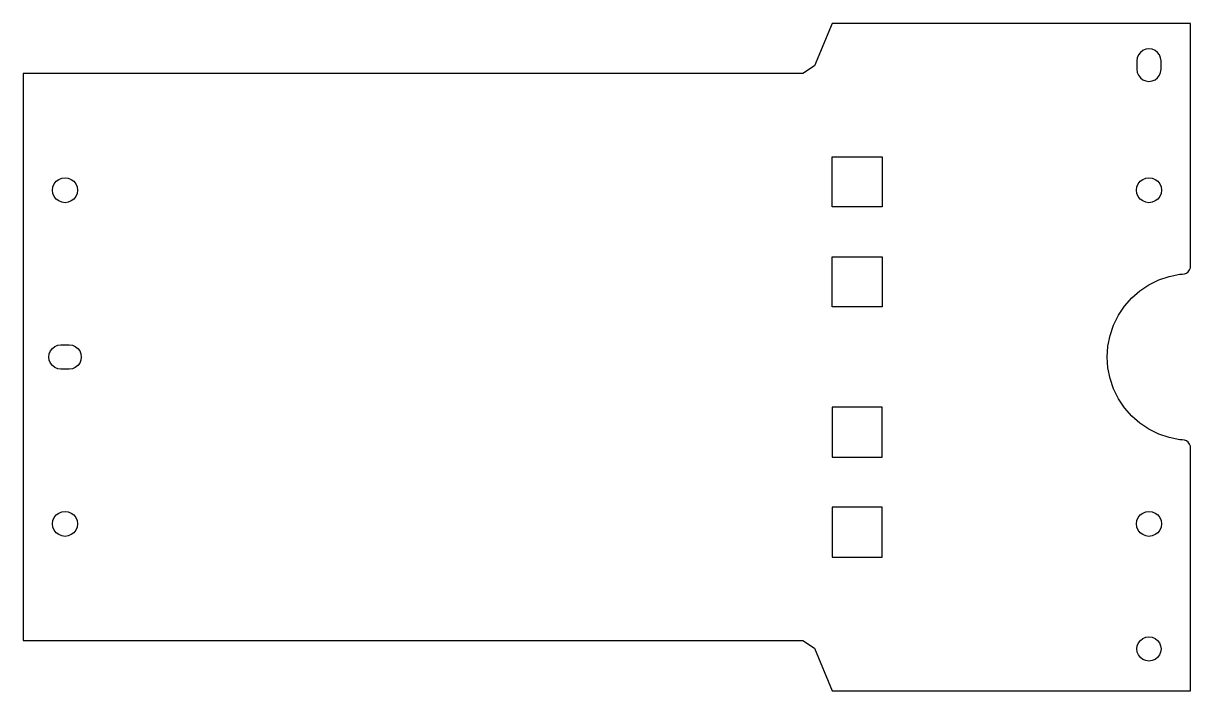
# Model space of a CAD drawing. Extents: x 2 to 142, y 2 to 82.
import ezdxf

# ---------------------------------------------------------------- set-up
doc = ezdxf.new("R2010")
doc.units = 0
doc.header["$MEASUREMENT"] = 0
doc.layers.add('SVG8', color=7, linetype='CONTINUOUS')

# ---------------------------------------------------------------- blocks, each defined once
blk = doc.blocks.new('BLOCK_2')
at = {"layer": 'SVG8'}
for points in [[(142.38, 53.08), (142.38, 82.14), (99.37, 82.14), (97.27, 77.07), (95.88, 76.14), (2.38, 76.14), (2.38, 8.14), (95.88, 8.14), (97.27, 7.22), (99.37, 2.14), (142.38, 2.14), (142.38, 31.21), (142.35, 31.47), (142.25, 31.71), (142.09, 31.92), (141.88, 32.08), (141.64, 32.18), (141.38, 32.21), (141.08, 32.23), (139.8, 32.49), (138.56, 32.91), (137.38, 33.48), (136.3, 34.21), (135.31, 35.07), (134.45, 36.06), (133.72, 37.14), (133.14, 38.32), (132.72, 39.56), (132.47, 40.84), (132.38, 42.14), (132.47, 43.45), (132.72, 44.73), (133.14, 45.97), (133.72, 47.14), (134.45, 48.23), (135.31, 49.22), (136.3, 50.08), (137.38, 50.8), (138.56, 51.38), (139.8, 51.8), (141.08, 52.06), (141.38, 52.08), (141.64, 52.11), (141.88, 52.21), (142.09, 52.37), (142.25, 52.58), (142.35, 52.82), (142.38, 53.08)], [(138.83, 76.64), (138.83, 77.64), (138.78, 78.02), (138.64, 78.37), (138.41, 78.67), (138.11, 78.9), (137.76, 79.05), (137.38, 79.09), (137.01, 79.05), (136.66, 78.9), (136.36, 78.67), (136.13, 78.37), (135.98, 78.02), (135.93, 77.64), (135.93, 76.64), (135.98, 76.27), (136.13, 75.92), (136.36, 75.62), (136.66, 75.39), (137.01, 75.24), (137.38, 75.19), (137.76, 75.24), (138.11, 75.39), (138.41, 75.62), (138.64, 75.92), (138.78, 76.27), (138.83, 76.64)], [(99.37, 66.14), (105.37, 66.14), (105.37, 60.14), (99.37, 60.14), (99.37, 66.14)], [(6.99, 60.7), (6.63, 60.85), (6.32, 61.08), (6.08, 61.39), (5.93, 61.76), (5.88, 62.14), (5.93, 62.53), (6.08, 62.89), (6.32, 63.21), (6.63, 63.44), (6.99, 63.59), (7.38, 63.64), (7.77, 63.59), (8.13, 63.44), (8.44, 63.21), (8.68, 62.89), (8.83, 62.53), (8.88, 62.14), (8.83, 61.76), (8.68, 61.39), (8.44, 61.08), (8.13, 60.85), (7.77, 60.7), (7.38, 60.64), (6.99, 60.7)], [(136.63, 60.85), (136.32, 61.08), (136.08, 61.39), (135.93, 61.76), (135.88, 62.14), (135.93, 62.53), (136.08, 62.89), (136.32, 63.21), (136.63, 63.44), (136.99, 63.59), (137.38, 63.64), (137.77, 63.59), (138.13, 63.44), (138.44, 63.21), (138.68, 62.89), (138.83, 62.53), (138.88, 62.14), (138.83, 61.76), (138.68, 61.39), (138.44, 61.08), (138.13, 60.85), (137.77, 60.7), (137.38, 60.64), (136.99, 60.7), (136.63, 60.85)], [(105.37, 54.14), (105.37, 48.14), (99.37, 48.14), (99.37, 54.14), (105.37, 54.14)], [(5.86, 41.12), (5.63, 41.42), (5.48, 41.77), (5.43, 42.14), (5.48, 42.52), (5.63, 42.87), (5.86, 43.17), (6.16, 43.4), (6.51, 43.55), (6.88, 43.59), (7.88, 43.59), (8.26, 43.55), (8.61, 43.4), (8.91, 43.17), (9.14, 42.87), (9.28, 42.52), (9.33, 42.14), (9.28, 41.77), (9.14, 41.42), (8.91, 41.12), (8.61, 40.89), (8.26, 40.74), (7.88, 40.69), (6.88, 40.69), (6.51, 40.74), (6.16, 40.89), (5.86, 41.12)], [(99.37, 30.14), (105.37, 30.14), (105.37, 36.14), (99.37, 36.14), (99.37, 30.14)], [(99.37, 18.14), (105.37, 18.14), (105.37, 24.14), (99.37, 24.14), (99.37, 18.14)], [(8.83, 22.53), (8.88, 22.14), (8.83, 21.76), (8.68, 21.39), (8.44, 21.08), (8.13, 20.85), (7.77, 20.7), (7.38, 20.64), (6.99, 20.7), (6.63, 20.85), (6.32, 21.08), (6.08, 21.39), (5.93, 21.76), (5.88, 22.14), (5.93, 22.53), (6.08, 22.89), (6.32, 23.21), (6.63, 23.44), (6.99, 23.59), (7.38, 23.64), (7.77, 23.59), (8.13, 23.44), (8.44, 23.21), (8.68, 22.89), (8.83, 22.53)], [(136.99, 20.7), (136.63, 20.85), (136.32, 21.08), (136.08, 21.39), (135.93, 21.76), (135.88, 22.14), (135.93, 22.53), (136.08, 22.89), (136.32, 23.21), (136.63, 23.44), (136.99, 23.59), (137.38, 23.64), (137.77, 23.59), (138.13, 23.44), (138.44, 23.21), (138.68, 22.89), (138.83, 22.53), (138.88, 22.14), (138.83, 21.76), (138.68, 21.39), (138.44, 21.08), (138.13, 20.85), (137.77, 20.7), (137.38, 20.64), (136.99, 20.7)], [(137.01, 5.74), (136.66, 5.89), (136.36, 6.12), (136.13, 6.42), (135.98, 6.77), (135.93, 7.14), (135.98, 7.52), (136.13, 7.87), (136.36, 8.17), (136.66, 8.4), (137.01, 8.55), (137.38, 8.59), (137.38, 8.59), (137.76, 8.55), (138.11, 8.4), (138.41, 8.17), (138.64, 7.87), (138.78, 7.52), (138.83, 7.14), (138.78, 6.77), (138.64, 6.42), (138.41, 6.12), (138.11, 5.89), (137.76, 5.74), (137.38, 5.69), (137.01, 5.74)]]:
    blk.add_lwpolyline(points, dxfattribs=at)

msp = doc.modelspace()

# ---------------------------------------------------------------- block references
at = {"layer": 'SVG8'}
msp.add_blockref('BLOCK_2', (0, 0), dxfattribs=at)

doc.saveas('drawing.dxf')
